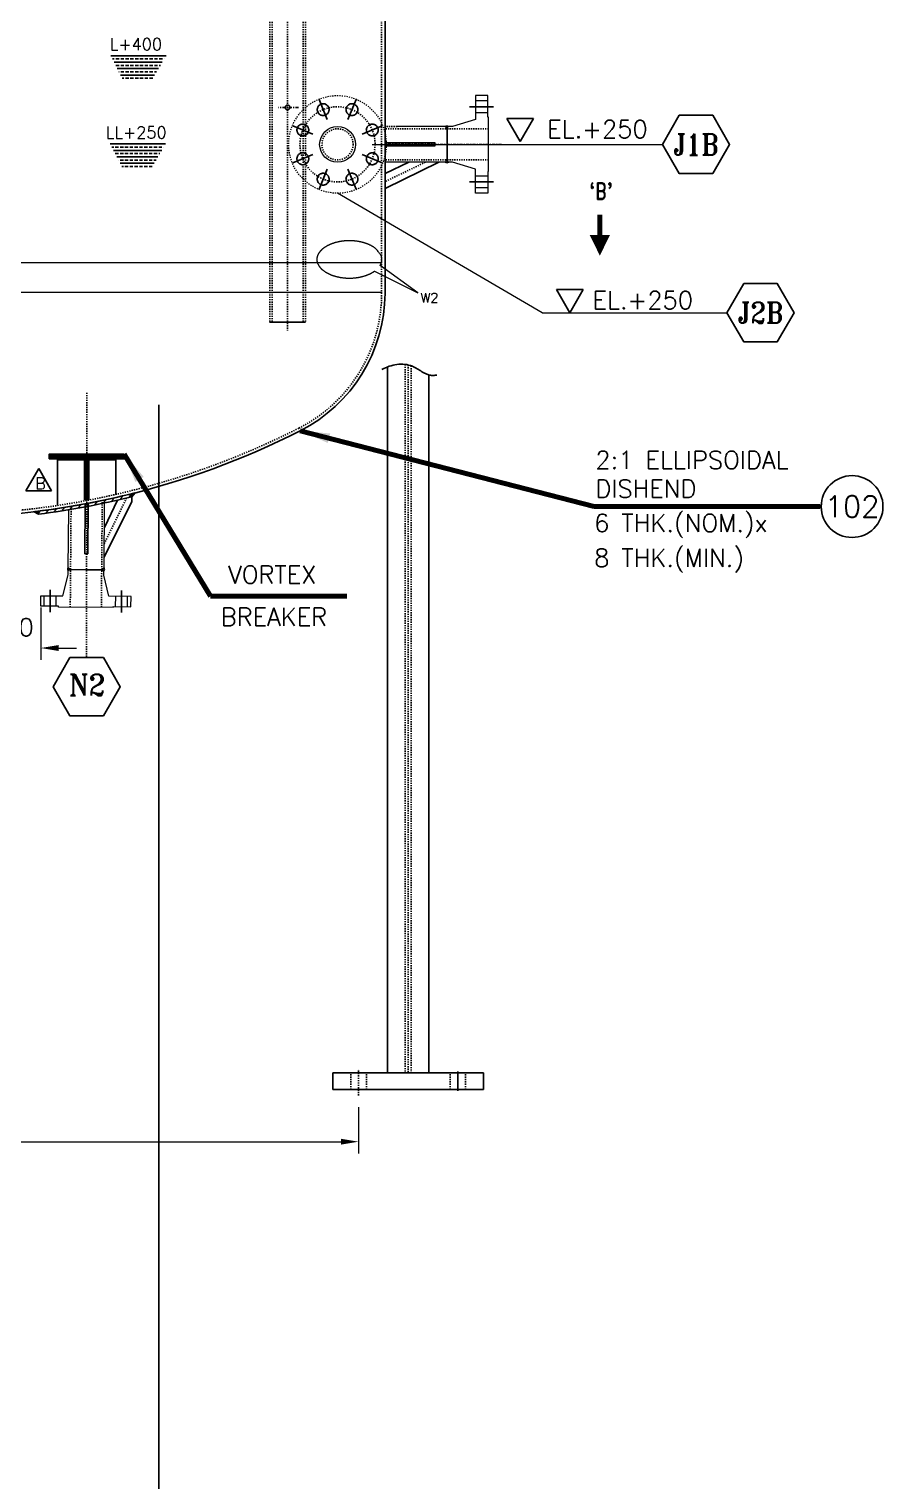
# Model space of a CAD drawing. Header units: inches. Extents: x 26960 to 35074, y -20333 to -19295.
# Drawn here: x 27106.8 to 27178.9, y -19610.2 to -19487.6 of the extents above; entities that cross this region are included whole.
import ezdxf
from ezdxf.enums import TextEntityAlignment as Align

# ---------------------------------------------------------------- set-up
doc = ezdxf.new("R2010")
doc.units = ezdxf.units.IN
doc.header["$LTSCALE"] = 200
doc.header["$MEASUREMENT"] = 0
for name, pattern in [('CENTER', [2, 1.25, -0.25, 0.25, -0.25]), ('CENTER2', [1.125, 0.75, -0.125, 0.125, -0.125]), ('DASHED', [0.75, 0.5, -0.25]), ('DASHED2', [0.375, 0.25, -0.125]), ('HIDDEN', [0.375, 0.25, -0.125]), ('PHANTOM2', [31.75, 15.875, -3.175, 3.175, -3.175, 3.175, -3.175])]:
    doc.linetypes.add(name, pattern=pattern)
for name, color, linetype, lineweight in [('1 (CEN)', 1, 'CENTER2', 9), ('AM_5', 3, 'Continuous', 15), ('B-OBJ', 7, 'Continuous', 13), ('EQUIPMENT', 4, 'Continuous', 13), ('HAT', 8, 'Continuous', 9), ('Hidden Line', 3, 'HIDDEN', 9), ('OBJECT', 7, 'Continuous', 18), ('SEAM JOINT1', 4, 'SEAM', 13)]:
    doc.layers.add(name, color=color, linetype=linetype, lineweight=lineweight)
for name, color, linetype in [('CEN', 3, 'CENTER'), ('CENTER', 1, 'CENTER'), ('DIMENSION', 8, 'Continuous'), ('text', 3, 'Continuous'), ('WELD', 5, 'Continuous')]:
    doc.layers.add(name, color=color, linetype=linetype)
doc.styles.add("ROMAN'S", font='romans.shx')
doc.styles.add('ROMAND', font='romand.shx', dxfattribs={"width": 0.8})
doc.styles.add('ROMANS', font='romans.shx')
doc.styles.add('ROMANT', font='romant.shx')
doc.styles.add('RS', font='ROMANS.shx', dxfattribs={"width": 0.8})
doc.styles.get("Standard").update_dxf_attribs({"font": 'romans.shx'})
doc.linetypes.add('SEAM', pattern='A,2,["X",Standard,S=1,R=0,X=0,Y=-0.5],2', length=4)
doc.linetypes.add('SEAM LINE', pattern='A,0.5,-0.2,["X",Standard,S=0.1,R=0,X=-0.1,Y=-0.05],-0.2', length=0.9)
doc.dimstyles.new('Scale-10', dxfattribs={"dimscale": 0, "dimtxt": 2.5, "dimasz": 2.5, "dimexe": 1, "dimexo": 1, "dimgap": 1, "dimtad": 1, "dimdec": 0, "dimlfac": 10, "dimzin": 13, "dimdsep": 46, "dimtxsty": 'ROMANS', "dimcen": 0, "dimclrd": 256, "dimclre": 256, "dimclrt": 40, "dimadec": 0, "dimazin": 0, "dimtfac": 1, "dimtdec": 0, "dimtofl": 0, "dimtmove": 0, "dimatfit": 3, "dimfxl": 1.25, "dimlwd": -1, "dimlwe": -1, "dimarcsym": 0})
doc.dimstyles.new('VEP-5', dxfattribs={"dimscale": 0, "dimtxt": 2.5, "dimasz": 2.5, "dimexe": 1, "dimexo": 1, "dimgap": 1, "dimtad": 1, "dimdec": 0, "dimlfac": 20, "dimzin": 9, "dimdsep": 46, "dimtxsty": 'ROMANS', "dimcen": 0, "dimclrd": 256, "dimclre": 256, "dimclrt": 40, "dimadec": 0, "dimazin": 0, "dimtfac": 1, "dimtdec": 0, "dimtofl": 0, "dimtmove": 0, "dimatfit": 3, "dimfxl": 1.25, "dimlwd": -1, "dimlwe": -1, "dimarcsym": 0})
pattern_1 = [(45, (127103.2568901, 18138.8257494), (-0.000883883476483, 0.000883883476483), [])]
pattern_2 = [(145.6173715, (28190.191424, -20870.07738), (-0.01764740034, -0.02579014853), []), (235.6173715, (28190.191424, -20870.07738), (0.02579014853, -0.01764740034), [])]

# ---------------------------------------------------------------- blocks, each defined once
blk = doc.blocks.new('A$C32f367a6')
at = {"layer": 'text'}
for p, q in [((-18.1, 31.4), (18.1, 31.4)), ((0, 0), (-18.1, 31.4)), ((18.1, 31.4), (0, 0))]:
    blk.add_line(p, q, dxfattribs=at)
blk = doc.blocks.new('*U56')
at = {"color": 2, "linetype": 'DASHED'}
for p, q in [((-81.75, 0), (-45.25, 0)), ((81.75, 0), (45.25, 0))]:
    blk.add_line(p, q, dxfattribs=at)
at = {"color": 7, "linetype": 'DASHED'}
for centre in [(-63.5, 0), (63.5, 0)]:
    blk.add_circle(centre, 10, dxfattribs=at)
blk = doc.blocks.new('*U55')
at = {"layer": 'CENTER', "color": 0, "linetype": 'ByBlock', "lineweight": -2, "transparency": 16777216}
for rotation in [90, 270, 90, 270, 90, 270, 45, 135, 225, 315, 45, 135, 225, 315, 45, 135, 225, 315, 180, 180, 180]:
    blk.add_blockref('*U56', (-33663.9, -17081.4), dxfattribs=dict(at, rotation=rotation))
blk.add_blockref('*U56', (-33663.9, -17081.4), dxfattribs=at)
blk = doc.blocks.new('*U58')
at = {"linetype": 'DASHED', "ltscale": 10}
h = blk.add_hatch(dxfattribs=at)
h.set_pattern_fill('ANSI31', color=256, scale=0.01, angle=89.9808)
h.set_pattern_definition([(134.9808394795, (-37629.4250236, 100004.273062), (-0.000884179010212, -0.000883587843907), [])])
h.paths.add_polyline_path([(0, -0.09, 1), (0.03, -0.09), (0.03, 0), (0, 0)])
h.paths.add_polyline_path([(0.03, 0.25, 1), (0, 0.25), (0, 0.16), (0.03, 0.16)])
at = {"color": 0, "linetype": 'DASHED', "ltscale": 10}
for p, q in [((0, 0.25), (0, 0.16)), ((0, 0), (0, -0.09)), ((0.03, 0.16), (0.03, 0.25)), ((0.03, -0.09), (0.03, 0))]:
    blk.add_line(p, q, dxfattribs=at)
for centre, start, end in [((0.02, 0.25), 359.9808, 179.9808), ((0.02, -0.09), 179.9808, 359.9808)]:
    blk.add_arc(centre, 0.0167, start, end, dxfattribs=at)
blk = doc.blocks.new('*U57')
at = {"color": 0, "linetype": 'ByBlock', "lineweight": -2, "transparency": 16777216, "rotation": 270.0191605204988}
for p in [(27111.57, -19524.04), (27111.57, -19524.09), (27111.57, -19524.09), (27111.57, -19524.09), (27111.57, -19524.14), (27111.57, -19524.14), (27111.57, -19524.14), (27111.57, -19524.19), (27111.57, -19524.19), (27111.57, -19524.19), (27111.57, -19524.24), (27111.57, -19524.24), (27111.57, -19524.24), (27111.57, -19524.29), (27111.57, -19524.29), (27111.57, -19524.29), (27111.57, -19524.34), (27111.57, -19524.34), (27111.57, -19524.34), (27111.57, -19524.39), (27111.57, -19524.39), (27111.57, -19524.39), (27111.57, -19524.44), (27111.57, -19524.44), (27111.57, -19524.44), (27111.57, -19524.49), (27111.57, -19524.49), (27111.57, -19524.49), (27111.57, -19524.54), (27111.57, -19524.54), (27111.57, -19524.54), (27111.57, -19524.59), (27111.57, -19524.59), (27111.57, -19524.59), (27111.57, -19524.64), (27111.57, -19524.64), (27111.57, -19524.64), (27111.57, -19524.69), (27111.57, -19524.69), (27111.57, -19524.69), (27111.57, -19524.74), (27111.57, -19524.74), (27111.57, -19524.74), (27111.57, -19524.79), (27111.57, -19524.79), (27111.57, -19524.79), (27111.57, -19524.84), (27111.57, -19524.84), (27111.57, -19524.84), (27111.57, -19524.89), (27111.57, -19524.89), (27111.57, -19524.89), (27111.57, -19524.94), (27111.57, -19524.94), (27111.57, -19524.94), (27111.57, -19524.99), (27111.57, -19524.99), (27111.57, -19524.99), (27111.57, -19525.04), (27111.57, -19525.04), (27111.57, -19525.04), (27111.57, -19525.09), (27111.57, -19525.09), (27111.57, -19525.09), (27111.57, -19525.14), (27111.57, -19525.14), (27111.57, -19525.14), (27111.57, -19525.19), (27111.57, -19525.19), (27111.57, -19525.19), (27111.57, -19525.24), (27111.57, -19525.24), (27111.57, -19525.24), (27111.57, -19525.29), (27111.57, -19525.29), (27111.57, -19525.29), (27111.57, -19525.34), (27111.57, -19525.34), (27111.57, -19525.34), (27111.57, -19525.39), (27111.57, -19525.39), (27111.57, -19525.39), (27111.57, -19525.44), (27111.57, -19525.44), (27111.57, -19525.44), (27111.57, -19525.49), (27111.57, -19525.49), (27111.57, -19525.49), (27111.57, -19525.54), (27111.57, -19525.54), (27111.57, -19525.54), (27111.57, -19525.59), (27111.57, -19525.59), (27111.57, -19525.59), (27111.57, -19525.64), (27111.57, -19525.64), (27111.57, -19525.64), (27111.57, -19525.69), (27111.57, -19525.69), (27111.57, -19525.69), (27111.57, -19525.74), (27111.57, -19525.74), (27111.57, -19525.74), (27111.57, -19525.79), (27111.57, -19525.79), (27111.57, -19525.79), (27111.57, -19525.84), (27111.57, -19525.84), (27111.57, -19525.84), (27111.57, -19525.89), (27111.57, -19525.89), (27111.57, -19525.89), (27111.57, -19525.94), (27111.57, -19525.94), (27111.57, -19525.94), (27111.57, -19525.99), (27111.57, -19525.99), (27111.57, -19525.99), (27111.57, -19526.04), (27111.57, -19526.04), (27111.57, -19526.04), (27111.57, -19526.09), (27111.57, -19526.09), (27111.57, -19526.09), (27111.57, -19526.14), (27111.57, -19526.14), (27111.57, -19526.14), (27111.57, -19526.19), (27111.57, -19526.19), (27111.57, -19526.19), (27111.57, -19526.24), (27111.57, -19526.24), (27111.57, -19526.24), (27111.57, -19526.29), (27111.57, -19526.29), (27111.57, -19526.29), (27111.57, -19526.34), (27111.57, -19526.34), (27111.57, -19526.34), (27111.57, -19526.39), (27111.57, -19526.39), (27111.57, -19526.39), (27111.57, -19526.44), (27111.57, -19526.44), (27111.57, -19526.44), (27111.57, -19526.49), (27111.57, -19526.49), (27111.57, -19526.49), (27111.57, -19526.54), (27111.57, -19526.54), (27111.57, -19526.54), (27111.57, -19526.59), (27111.57, -19526.59), (27111.57, -19526.59), (27111.57, -19526.64), (27111.57, -19526.64), (27111.57, -19526.64), (27111.57, -19526.69), (27111.57, -19526.69), (27111.57, -19526.69), (27111.57, -19526.74), (27111.57, -19526.74), (27111.57, -19526.74), (27111.57, -19526.79), (27111.57, -19526.79), (27111.57, -19526.79), (27111.57, -19526.84), (27111.57, -19526.84), (27111.57, -19526.84), (27111.57, -19526.89), (27111.57, -19526.89), (27111.57, -19526.89), (27111.57, -19526.94), (27111.57, -19526.94), (27111.57, -19526.94), (27111.57, -19526.99), (27111.57, -19526.99), (27111.57, -19526.99), (27111.57, -19527.04), (27111.57, -19527.04), (27111.57, -19527.04), (27111.57, -19527.09), (27111.57, -19527.09), (27111.57, -19527.09), (27111.57, -19527.14), (27111.57, -19527.14), (27111.57, -19527.14), (27111.57, -19527.19), (27111.57, -19527.19), (27111.57, -19527.19), (27111.57, -19527.24), (27111.57, -19527.24), (27111.57, -19527.24), (27111.57, -19527.29), (27111.57, -19527.29), (27111.57, -19527.29), (27111.57, -19527.34), (27111.57, -19527.34), (27111.57, -19527.34)]:
    blk.add_blockref('*U58', p, dxfattribs=at)
blk = doc.blocks.new('*U60')
at = {"linetype": 'DASHED', "ltscale": 10}
h = blk.add_hatch(dxfattribs=at)
h.set_pattern_fill('ANSI31', color=256, scale=0.01)
h.set_pattern_definition([(45, (99994.072957, 37662.7394735), (-0.000883883476483, 0.000883883476483), [])])
h.paths.add_polyline_path([(0.03, -0.09), (0.03, 0), (0, 0), (0, -0.09, 1)])
h.paths.add_polyline_path([(5.38, 8.68), (11.08, 8.68), (11.08, 4.93), (5.38, 4.93)], flags=9)
at = {"color": 0, "linetype": 'DASHED', "ltscale": 10}
for p, q in [((0, 0), (0, -0.09)), ((0.03, -0.09), (0.03, 0))]:
    blk.add_line(p, q, dxfattribs=at)
blk.add_arc((0.02, -0.09), 0.0167, 180, 0, dxfattribs=at)
blk = doc.blocks.new('*U59')
at = {"color": 0, "linetype": 'ByBlock', "lineweight": -2, "transparency": 16777216}
for p in [(27109.18, -19523.91), (27109.23, -19523.91), (27109.23, -19523.91), (27109.23, -19523.91), (27109.28, -19523.91), (27109.28, -19523.91), (27109.28, -19523.91), (27109.33, -19523.91), (27109.33, -19523.91), (27109.33, -19523.91), (27109.38, -19523.91), (27109.38, -19523.91), (27109.38, -19523.91), (27109.43, -19523.91), (27109.43, -19523.91), (27109.43, -19523.91), (27109.48, -19523.91), (27109.48, -19523.91), (27109.48, -19523.91), (27109.53, -19523.91), (27109.53, -19523.91), (27109.53, -19523.91), (27109.58, -19523.91), (27109.58, -19523.91), (27109.58, -19523.91), (27109.62, -19523.91), (27109.62, -19523.91), (27109.62, -19523.91), (27109.67, -19523.91), (27109.67, -19523.91), (27109.67, -19523.91), (27109.72, -19523.91), (27109.72, -19523.91), (27109.72, -19523.91), (27109.77, -19523.91), (27109.77, -19523.91), (27109.77, -19523.91), (27109.82, -19523.91), (27109.82, -19523.91), (27109.82, -19523.91), (27109.87, -19523.91), (27109.87, -19523.91), (27109.87, -19523.91), (27109.92, -19523.91), (27109.92, -19523.91), (27109.92, -19523.91), (27109.97, -19523.91), (27109.97, -19523.91), (27109.97, -19523.91), (27110.02, -19523.91), (27110.02, -19523.91), (27110.02, -19523.91), (27110.07, -19523.91), (27110.07, -19523.91), (27110.07, -19523.91), (27110.11, -19523.91), (27110.11, -19523.91), (27110.11, -19523.91), (27110.16, -19523.91), (27110.16, -19523.91), (27110.16, -19523.91), (27110.21, -19523.91), (27110.21, -19523.91), (27110.21, -19523.91), (27110.26, -19523.91), (27110.26, -19523.91), (27110.26, -19523.91), (27110.31, -19523.91), (27110.31, -19523.91), (27110.31, -19523.91), (27110.36, -19523.91), (27110.36, -19523.91), (27110.36, -19523.91), (27110.41, -19523.91), (27110.41, -19523.91), (27110.41, -19523.91), (27110.46, -19523.91), (27110.46, -19523.91), (27110.46, -19523.91), (27110.51, -19523.91), (27110.51, -19523.91), (27110.51, -19523.91), (27110.56, -19523.91), (27110.56, -19523.91), (27110.56, -19523.91), (27110.6, -19523.91), (27110.6, -19523.91), (27110.6, -19523.91), (27110.65, -19523.91), (27110.65, -19523.91), (27110.65, -19523.91), (27110.7, -19523.91), (27110.7, -19523.91), (27110.7, -19523.91), (27110.75, -19523.91), (27110.75, -19523.91), (27110.75, -19523.91), (27110.8, -19523.91), (27110.8, -19523.91), (27110.8, -19523.91), (27110.85, -19523.91), (27110.85, -19523.91), (27110.85, -19523.91), (27110.9, -19523.91), (27110.9, -19523.91), (27110.9, -19523.91), (27110.95, -19523.91), (27110.95, -19523.91), (27110.95, -19523.91), (27111, -19523.91), (27111, -19523.91), (27111, -19523.91), (27111.05, -19523.91), (27111.05, -19523.91), (27111.05, -19523.91), (27111.09, -19523.91), (27111.09, -19523.91), (27111.09, -19523.91), (27111.14, -19523.91), (27111.14, -19523.91), (27111.14, -19523.91), (27111.19, -19523.91), (27111.19, -19523.91), (27111.19, -19523.91), (27111.24, -19523.91), (27111.24, -19523.91), (27111.24, -19523.91), (27111.29, -19523.91), (27111.29, -19523.91), (27111.29, -19523.91), (27111.34, -19523.91), (27111.34, -19523.91), (27111.34, -19523.91), (27111.39, -19523.91), (27111.39, -19523.91), (27111.39, -19523.91), (27111.44, -19523.91), (27111.44, -19523.91), (27111.44, -19523.91), (27111.49, -19523.91), (27111.49, -19523.91), (27111.49, -19523.91), (27111.54, -19523.91), (27111.54, -19523.91), (27111.54, -19523.91), (27111.58, -19523.91), (27111.58, -19523.91), (27111.58, -19523.91), (27111.63, -19523.91), (27111.63, -19523.91), (27111.63, -19523.91), (27111.68, -19523.91), (27111.68, -19523.91), (27111.68, -19523.91), (27111.73, -19523.91), (27111.73, -19523.91), (27111.73, -19523.91), (27111.78, -19523.91), (27111.78, -19523.91), (27111.78, -19523.91), (27111.83, -19523.91), (27111.83, -19523.91), (27111.83, -19523.91), (27111.88, -19523.91), (27111.88, -19523.91), (27111.88, -19523.91), (27111.93, -19523.91), (27111.93, -19523.91), (27111.93, -19523.91), (27111.98, -19523.91), (27111.98, -19523.91), (27111.98, -19523.91), (27112.03, -19523.91), (27112.03, -19523.91), (27112.03, -19523.91), (27112.07, -19523.91), (27112.07, -19523.91), (27112.07, -19523.91), (27112.12, -19523.91), (27112.12, -19523.91), (27112.12, -19523.91), (27112.17, -19523.91), (27112.17, -19523.91), (27112.17, -19523.91), (27112.22, -19523.91), (27112.22, -19523.91), (27112.22, -19523.91), (27112.27, -19523.91), (27112.27, -19523.91), (27112.27, -19523.91), (27112.32, -19523.91), (27112.32, -19523.91), (27112.32, -19523.91), (27112.37, -19523.91), (27112.37, -19523.91), (27112.37, -19523.91), (27112.42, -19523.91), (27112.42, -19523.91), (27112.42, -19523.91), (27112.47, -19523.91), (27112.47, -19523.91), (27112.47, -19523.91), (27112.52, -19523.91), (27112.52, -19523.91), (27112.52, -19523.91), (27112.56, -19523.91), (27112.56, -19523.91), (27112.56, -19523.91), (27112.61, -19523.91), (27112.61, -19523.91), (27112.61, -19523.91), (27112.66, -19523.91), (27112.66, -19523.91), (27112.66, -19523.91), (27112.71, -19523.91), (27112.71, -19523.91), (27112.71, -19523.91), (27112.76, -19523.91), (27112.76, -19523.91), (27112.76, -19523.91), (27112.81, -19523.91), (27112.81, -19523.91), (27112.81, -19523.91), (27112.86, -19523.91), (27112.86, -19523.91), (27112.86, -19523.91), (27112.91, -19523.91), (27112.91, -19523.91), (27112.91, -19523.91), (27112.96, -19523.91), (27112.96, -19523.91), (27112.96, -19523.91), (27113.01, -19523.91), (27113.01, -19523.91), (27113.01, -19523.91), (27113.05, -19523.91), (27113.05, -19523.91), (27113.05, -19523.91), (27113.1, -19523.91), (27113.1, -19523.91), (27113.1, -19523.91), (27113.15, -19523.91), (27113.15, -19523.91), (27113.15, -19523.91), (27113.2, -19523.91), (27113.2, -19523.91), (27113.2, -19523.91), (27113.25, -19523.91), (27113.25, -19523.91), (27113.25, -19523.91), (27113.3, -19523.91), (27113.3, -19523.91), (27113.3, -19523.91), (27113.35, -19523.91), (27113.35, -19523.91), (27113.35, -19523.91), (27113.4, -19523.91), (27113.4, -19523.91), (27113.4, -19523.91), (27113.45, -19523.91), (27113.45, -19523.91), (27113.45, -19523.91), (27113.5, -19523.91), (27113.5, -19523.91), (27113.5, -19523.91), (27113.54, -19523.91), (27113.54, -19523.91), (27113.54, -19523.91), (27113.59, -19523.91), (27113.59, -19523.91), (27113.59, -19523.91), (27113.64, -19523.91), (27113.64, -19523.91), (27113.64, -19523.91), (27113.69, -19523.91), (27113.69, -19523.91), (27113.69, -19523.91), (27113.74, -19523.91), (27113.74, -19523.91), (27113.74, -19523.91), (27113.79, -19523.91), (27113.79, -19523.91), (27113.79, -19523.91), (27113.84, -19523.91), (27113.84, -19523.91), (27113.84, -19523.91), (27113.89, -19523.91), (27113.89, -19523.91), (27113.89, -19523.91), (27113.94, -19523.91), (27113.94, -19523.91), (27113.94, -19523.91), (27113.99, -19523.91), (27113.99, -19523.91), (27113.99, -19523.91), (27114.03, -19523.91), (27114.03, -19523.91), (27114.03, -19523.91), (27114.08, -19523.91), (27114.08, -19523.91), (27114.08, -19523.91)]:
    blk.add_blockref('*U60', p, dxfattribs=at)
blk = doc.blocks.new('*U64')
at = {"layer": 'CENTER', "color": 0, "linetype": 'CENTER2', "transparency": 16777216}
blk.add_line((0, -0.82), (0, 0.82), dxfattribs=at)
blk = doc.blocks.new('*D65')
at = {"layer": 'AM_5', "transparency": 16777216}
for p, q in [((27063.53, -19578.66), (27063.53, -19582.57)), ((27134.63, -19578.66), (27134.63, -19582.57)), ((27065.03, -19581.57), (27133.13, -19581.57))]:
    blk.add_line(p, q, dxfattribs=at)
for points in [[(27065.03, -19581.32), (27065.03, -19581.82), (27063.53, -19581.57)], [(27133.13, -19581.82), (27133.13, -19581.32), (27134.63, -19581.57)]]:
    blk.add_solid(points, dxfattribs=at)
at = {"layer": 'Defpoints', "color": 0, "transparency": 16777216}
for p in [(27063.53, -19577.66), (27134.63, -19577.66), (27134.63, -19581.57)]:
    blk.add_point(p, dxfattribs=at)
at = {"layer": 'AM_5', "color": 40, "transparency": 16777216, "insert": (27099.08, -19579.82), "char_height": 1.5, "attachment_point": 5, "style": 'ROMANS'}
blk.add_mtext('1422 B.C.D.', dxfattribs=at)
blk = doc.blocks.new('*U93')
at = {"layer": 'CENTER', "color": 0, "linetype": 'CENTER2', "transparency": 16777216}
blk.add_line((0, 0.23), (0, 116.49), dxfattribs=at)
blk = doc.blocks.new('*D140')
at = {"layer": 'AM_5', "transparency": 16777216}
for p, q in [((27107.78, -19536.48), (27107.78, -19540.89)), ((27102.83, -19537.71), (27102.83, -19540.89)), ((27101.33, -19539.89), (27099.83, -19539.89)), ((27109.28, -19539.89), (27110.78, -19539.89))]:
    blk.add_line(p, q, dxfattribs=at)
for points in [[(27101.33, -19540.14), (27101.33, -19539.64), (27102.83, -19539.89)], [(27109.28, -19539.64), (27109.28, -19540.14), (27107.78, -19539.89)]]:
    blk.add_solid(points, dxfattribs=at)
at = {"layer": 'Defpoints', "color": 0, "transparency": 16777216}
for p in [(27107.78, -19535.48), (27102.83, -19536.71), (27107.78, -19539.89)]:
    blk.add_point(p, dxfattribs=at)
at = {"layer": 'AM_5', "color": 40, "transparency": 16777216, "insert": (27105.25, -19538.14), "char_height": 1.5, "attachment_point": 5, "style": 'ROMANS'}
blk.add_mtext('100', dxfattribs=at)
blk = doc.blocks.new('REVISION')
at = {"layer": 'DIMENSION', "color": 1, "linetype": 'DASHED2'}
blk.add_lwpolyline([(-2.54, 13.64), (-11.2, 28.64), (-19.86, 13.64)], close=True, dxfattribs=at)
at = {"layer": 'DIMENSION', "color": 1, "linetype": 'DASHED2', "attachment_point": 1, "style": "ROMAN'S"}
for s, insert, char_height, width in [('REV.', (-58.22, 25.99), 12, 56.2034), ('B', (-13.63, 22.64), 8, 5.5972)]:
    blk.add_mtext(s, dxfattribs=dict(at, insert=insert, char_height=char_height, width=width))

msp = doc.modelspace()

# ---------------------------------------------------------------- hatches: boundary and pattern name
at = {"linetype": 'DASHED'}
h = msp.add_hatch(dxfattribs=at)
h.set_pattern_fill('ANSI37', color=5, scale=0.025)
h.set_pattern_definition([(45, (0, -10.1004485), (-0.0022097086912, 0.0022097086912), []), (135, (0, -10.1004485), (-0.0022097086912, -0.0022097086912), [])])
h.paths.add_polyline_path([(27110.09901, -19533.10867, 0.279062002), (27110.09695, -19533.36015), (27110.21267, -19533.27285), (27110.29267, -19533.2735), (27110.29328, -19533.1985), (27110.21328, -19533.19785)])
h.paths.add_polyline_path([(27113.11685, -19533.38485, 0.279062002), (27113.11891, -19533.13337), (27113.00319, -19533.22067), (27112.92319, -19533.22001), (27112.92258, -19533.29501), (27113.00258, -19533.29566)])
h.paths.add_polyline_path([(27100.54333, -19534.56182, 0.279062002), (27100.54538, -19534.31035), (27100.42966, -19534.39764), (27100.34967, -19534.39699), (27100.34905, -19534.47199), (27100.42905, -19534.47264)])
h.paths.add_polyline_path([(27097.52548, -19534.28565, 0.279062002), (27097.52343, -19534.53712), (27097.63914, -19534.44982), (27097.71914, -19534.45048), (27097.71975, -19534.37548), (27097.63976, -19534.37483)])
h.paths.add_polyline_path([(27141.96457, -19498.88144, 0.279062002), (27142.21606, -19498.88144), (27142.12782, -19498.76644), (27142.12782, -19498.68644), (27142.05282, -19498.68644), (27142.05282, -19498.76644)])
h.paths.add_polyline_path([(27142.12782, -19495.97644), (27142.21606, -19495.86144, 0.279062002), (27141.96457, -19495.86144), (27142.05282, -19495.97644), (27142.05282, -19496.05644), (27142.12782, -19496.05644)])
h.paths.add_polyline_path([(27141.96589, -19368.89186, 0.279062002), (27142.21738, -19368.89186), (27142.12913, -19368.77686), (27142.12913, -19368.69686), (27142.05413, -19368.69686), (27142.05413, -19368.77686)])
h.paths.add_polyline_path([(27142.21738, -19365.87186, 0.279062002), (27141.96589, -19365.87186), (27142.05413, -19365.98686), (27142.05413, -19366.06686), (27142.12913, -19366.06686), (27142.12913, -19365.98686)])
h.paths.add_polyline_path([(27055.87955, -19365.82636, 0.279062002), (27055.62807, -19365.8243), (27055.71537, -19365.94002), (27055.71471, -19366.02002), (27055.78971, -19366.02063), (27055.79036, -19365.94063)])
h.paths.add_polyline_path([(27055.85485, -19368.84626), (27055.76755, -19368.73054), (27055.7682, -19368.65054), (27055.6932, -19368.64993), (27055.69255, -19368.72993), (27055.60337, -19368.8442, 0.279062002)])
h.paths.add_polyline_path([(27097.57077, -19353.1767), (27097.68577, -19353.08846), (27097.76577, -19353.08846), (27097.76577, -19353.01346), (27097.68577, -19353.01346), (27097.57077, -19352.92521, 0.279062002)])
h.paths.add_polyline_path([(27100.59077, -19353.1767, 0.279062002), (27100.59077, -19352.92521), (27100.47577, -19353.01346), (27100.39577, -19353.01346), (27100.39577, -19353.08846), (27100.47577, -19353.08846)])
at = {"linetype": 'DASHED', "ltscale": 10}
h = msp.add_hatch(dxfattribs=at)
h.set_pattern_fill('ANSI31', color=256, scale=0.01)
h.set_pattern_definition(pattern_1)
h.paths.add_polyline_path([(27108.49035, -19523.91372), (27114.82603, -19523.91372), (27114.82603, -19523.51601), (27108.49035, -19523.51601)])
h = msp.add_hatch(dxfattribs=at)
h.set_pattern_fill('ANSI31', color=256, scale=0.01)
h.set_pattern_definition(pattern_1)
h.paths.add_polyline_path([(27111.57434, -19527.37335), (27111.73699, -19527.37335), (27111.73699, -19524.04002), (27111.57323, -19524.04002), (27111.57434, -19527.34328)])
at = {"layer": 'DIMENSION', "linetype": 'DASHED'}
h = msp.add_hatch(dxfattribs=at)
h.set_pattern_fill('BRASS', scale=2.170716)
h.set_pattern_definition([(0, (29156.49135, -18333.44295), (0, 0.54267896), []), (0, (29156.49135, -18333.1716), (0, 0.54267896), [0.27133948, -0.13566974])])
h.paths.add_polyline_path([(27114.70617, -19491.8798), (27113.5544, -19489.64078), (27118.50691, -19489.64211), (27117.18524, -19491.8798)])
h = msp.add_hatch(dxfattribs=at)
h.set_pattern_fill('BRASS', scale=2.170716)
h.set_pattern_definition([(0, (29156.44674, -18340.89015), (0, 0.54267896), []), (0, (29156.44674, -18340.6188), (0, 0.54267896), [0.27133948, -0.13566974])])
h.paths.add_polyline_path([(27114.66156, -19499.327), (27113.50979, -19497.08798), (27118.46231, -19497.08931), (27117.14063, -19499.327)])
at = {"layer": 'HAT', "lineweight": 15}
h = msp.add_hatch(dxfattribs=at)
h.set_pattern_fill('ANSI31', color=2, scale=4.024083, angle=190.6173715, style=0)
h.set_pattern_definition([(235.6173715, (-3476.53107, -5696.4876), (0.415126755, -0.284058389), [])])
h.paths.add_polyline_path([(27107.59404, -19528.59015, 0.029437252), (27115.45707, -19527.11615), (27115.41156, -19526.87337, -0.02913416), (27107.54788, -19528.34386), (27107.5479, -19528.344)])
at = {"layer": 'WELD'}
h = msp.add_hatch(dxfattribs=at)
h.set_pattern_fill('ANSI37', color=256, scale=0.25, angle=100.6173715)
h.set_pattern_definition(pattern_2)
h.paths.add_polyline_path([(27115.74031, -19526.79229), (27115.45708, -19527.11614), (27115.41159, -19526.8735), (27115.71435, -19526.7995)])
h = msp.add_hatch(dxfattribs=at)
h.set_pattern_fill('ANSI37', color=256, scale=0.25, angle=100.6173715)
h.set_pattern_definition(pattern_2)
h.paths.add_polyline_path([(27107.20528, -19528.38241), (27107.59404, -19528.59015), (27107.54744, -19528.34019), (27107.23813, -19528.37668)])

# ---------------------------------------------------------------- linework, layer by layer
for p, q in [((27136.86575, -19360.27144, -17.08977), (27136.86575, -19509.9579, -17.08977)), ((27130.13931, -19512.38021, -17.08977), (27127.11491, -19512.38012, -17.08977)), ((27137.08011, -19516.15911, -17.08977), (27137.08051, -19575.76856, -17.08977)), ((27140.56347, -19575.76854, -17.08977), (27140.56309, -19516.83472, -17.08977)), ((27109.18393, -19523.91372), (27114.09455, -19523.91372)), ((27109.18393, -19523.91372), (27109.18393, -19527.8609)), ((27114.11727, -19523.91372), (27114.11727, -19526.92511)), ((27145.18665, -19575.76851, -17.08977), (27132.45725, -19575.76859, -17.08977)), ((27132.45725, -19577.16875, -17.08977), (27132.45725, -19575.76859, -17.08977)), ((27145.18666, -19577.16867, -17.08977), (27145.18665, -19575.76851, -17.08977)), ((27145.18666, -19577.16867, -17.08977), (27132.45725, -19577.16875, -17.08977))]:
    msp.add_line(p, q)
at = {"color": 4, "linetype": 'DASHED', "ltscale": 0.001}
msp.add_line((27137.88936, -19495.86144, -17.08977), (27136.86575, -19495.86144, -17.08977), dxfattribs=at)
at = {"color": 7, "linetype": 'DASHED', "ltscale": 0.0001}
for p, q in [((27145.61782, -19496.05644, -17.08977), (27136.86575, -19496.05644, -17.08977)), ((27145.61782, -19498.68644, -17.08977), (27136.86575, -19498.68644, -17.08977)), ((27112.89661, -19536.4699, -17.08977), (27112.97053, -19527.43214, -17.08977)), ((27110.2667, -19536.44839, -17.08977), (27110.33637, -19527.92975, -17.08977))]:
    msp.add_line(p, q, dxfattribs=at)
at = {"color": 0}
for p, q in [((27141.96457, -19495.86144, -17.08977), (27142.05282, -19495.97644, -17.08977)), ((27142.05282, -19495.97644, -17.08977), (27142.05282, -19496.05644, -17.08977)), ((27142.21702, -19495.86019, -17.08977), (27142.12782, -19495.97644, -17.08977)), ((27142.21606, -19495.86144, -17.08977), (27142.12782, -19495.97644, -17.08977)), ((27142.12782, -19495.97644, -17.08977), (27142.12782, -19496.05644, -17.08977)), ((27142.12782, -19495.97644, -17.08977), (27142.12782, -19496.05644, -17.08977)), ((27142.12782, -19496.05644, -17.08977), (27142.12782, -19497.37144, -17.08977)), ((27142.12782, -19498.68644, -17.08977), (27142.12782, -19497.37144, -17.08977)), ((27141.96457, -19498.88144, -17.08977), (27142.05282, -19498.76644, -17.08977)), ((27142.05282, -19498.76644, -17.08977), (27142.05282, -19498.68644, -17.08977)), ((27142.12782, -19498.76644, -17.08977), (27142.12782, -19498.68644, -17.08977)), ((27142.12782, -19498.76644, -17.08977), (27142.12782, -19498.68644, -17.08977)), ((27142.21606, -19498.88144, -17.08977), (27142.12782, -19498.76644, -17.08977)), ((27142.21702, -19498.88269, -17.08977), (27142.12782, -19498.76644, -17.08977)), ((27110.09695, -19533.36015, -17.08977), (27110.21267, -19533.27285, -17.08977)), ((27110.09901, -19533.10867, -17.08977), (27110.21328, -19533.19785, -17.08977)), ((27110.21267, -19533.27285, -17.08977), (27110.29267, -19533.2735, -17.08977)), ((27110.21328, -19533.19785, -17.08977), (27110.29328, -19533.1985, -17.08977)), ((27110.29267, -19533.2735, -17.08977), (27111.60762, -19533.28426, -17.08977)), ((27112.92258, -19533.29501, -17.08977), (27111.60762, -19533.28426, -17.08977)), ((27113.00258, -19533.29566, -17.08977), (27112.92258, -19533.29501, -17.08977)), ((27113.00319, -19533.22067, -17.08977), (27112.92319, -19533.22001, -17.08977)), ((27113.11685, -19533.38485, -17.08977), (27113.00258, -19533.29566, -17.08977)), ((27113.11891, -19533.13337, -17.08977), (27113.00319, -19533.22067, -17.08977))]:
    msp.add_line(p, q, dxfattribs=at)
at = {"color": 7, "linetype": 'DASHED'}
for p, q in [((27141.10012, -19497.24316, -17.08977), (27136.86575, -19497.24316, -17.08977)), ((27141.10012, -19497.49744, -17.08977), (27136.86575, -19497.49972, -17.08977)), ((27136.86575, -19499.83862, -17.08977), (27138.88008, -19498.88144, -17.08977)), ((27136.86575, -19501.09011, -17.08977), (27141.40404, -19498.88144, -17.08977)), ((27111.57323, -19524.04002), (27111.57434, -19527.34328)), ((27111.73589, -19527.34328), (27111.73589, -19524.04002)), ((27111.74699, -19531.92973, -17.08977), (27111.78183, -19527.67007, -17.08977)), ((27115.45707, -19527.53575, -17.08977), (27113.12632, -19532.22697, -17.08977)), ((27114.26353, -19527.40209, -17.08977), (27113.14696, -19529.7031, -17.08977)), ((27115.45707, -19527.11615, -17.08977), (27115.41176, -19526.87333, -17.08977)), ((27115.45707, -19527.11615, -17.08977), (27115.74044, -19526.79094, -17.08977)), ((27115.45707, -19527.11615, -17.08977), (27115.45707, -19527.53575, -17.08977)), ((27107.59404, -19528.59015, -17.08977), (27107.20528, -19528.38241, -17.08977)), ((27107.59404, -19528.59015, -17.08977), (27107.54742, -19528.34019, -17.08977)), ((27111.49272, -19531.92765, -17.08977), (27111.52487, -19527.7186, -17.08977)), ((27111.49272, -19531.92765, -17.08977), (27111.74699, -19531.92973, -17.08977))]:
    msp.add_line(p, q, dxfattribs=at)
at = {"color": 0, "linetype": 'DASHED', "ltscale": 10}
for p, q in [((27108.49035, -19523.91372), (27108.49035, -19523.51601)), ((27108.49035, -19523.51601), (27114.82603, -19523.51601)), ((27109.18393, -19523.91372), (27108.49035, -19523.91372)), ((27109.21727, -19523.91372), (27109.18393, -19523.91372)), ((27114.08151, -19523.91372), (27114.82603, -19523.91372)), ((27114.82603, -19523.91372), (27114.82603, -19523.51601)), ((27111.57323, -19524.07335), (27111.57323, -19524.04002)), ((27111.57323, -19524.04002), (27111.73589, -19524.04002)), ((27111.73589, -19524.04002), (27111.73589, -19524.07335)), ((27111.57434, -19527.34328), (27111.57434, -19527.37335)), ((27111.73699, -19527.37335), (27111.57434, -19527.37335)), ((27111.73589, -19527.34328), (27111.73699, -19527.37335))]:
    msp.add_line(p, q, dxfattribs=at)
at = {"linetype": 'DASHED', "ltscale": 0.001}
for p, q in [((27133.98403, -19577.16874, -17.08977), (27133.98402, -19575.76858, -17.08977)), ((27135.28418, -19577.16873, -17.08977), (27135.28417, -19575.76857, -17.08977)), ((27142.35973, -19577.16869, -17.08977), (27142.35972, -19575.76853, -17.08977)), ((27143.65988, -19577.16868, -17.08977), (27143.65987, -19575.76852, -17.08977))]:
    msp.add_line(p, q, dxfattribs=at)
at = {"elevation": -17.08977}
for points in [[(27161.72005, -19494.911), (27160.29951, -19497.37144), (27161.72005, -19499.83187), (27164.56112, -19499.83187), (27165.98165, -19497.37144), (27164.56112, -19494.911)], [(27167.16964, -19509.11971), (27165.74911, -19511.58015), (27167.16964, -19514.04059), (27170.01071, -19514.04059), (27171.43124, -19511.58015), (27170.01071, -19509.11971)], [(27110.23039, -19540.70566), (27108.80985, -19543.1661), (27110.23039, -19545.62654), (27113.07145, -19545.62654), (27114.49199, -19543.1661), (27113.07145, -19540.70566)]]:
    msp.add_lwpolyline(points, close=True, dxfattribs=at)
at = {"color": 0, "linetype": 'DASHED', "ltscale": 10}
for points in [[(27108.49035, -19523.91372), (27114.82603, -19523.91372), (27114.82603, -19523.51601), (27108.49035, -19523.51601)], [(27111.57323, -19524.04002), (27111.73699, -19524.04002), (27111.73699, -19527.37335), (27111.57323, -19527.37335)]]:
    msp.add_lwpolyline(points, close=True, dxfattribs=at)
at = {"color": 0, "linetype": 'DASHED'}
msp.add_circle((27128.62767, -19494.25196, -17.08977), 0.20019, dxfattribs=at)
at = {"color": 7, "linetype": 'DASHED', "ltscale": 5e-05}
msp.add_circle((27132.85006, -19497.37142, -17.08977), 1.315, dxfattribs=at)
at = {"color": 0}
for centre, start, end in [((27142.09032, -19496.06919, -17.08977), 58.8152036, 121.1847964), ((27142.09032, -19498.67369, -17.08977), 238.8152036, 301.1847964), ((27110.30572, -19533.23611, -17.08977), 148.3465992, 210.7161919), ((27112.91014, -19533.25741, -17.08977), 328.3465992, 30.7161919)]:
    msp.add_arc(centre, 0.24284, start, end, dxfattribs=at)
for centre, radius, start, end in [((27123.74338, -19509.86416, -17.08977), 13.1227, 297.0269472, 359.5907161), ((27099.07975, -19461.12144, -17.08977), 67.75, 243.1244059, 296.8755941), ((27099.07975, -19461.12144, -17.08977), 67.75, 276.8882944, 284.2358631), ((27099.01824, -19461.13308, -17.08977), 68, 277.2451305, 283.9897039)]:
    msp.add_arc(centre, radius, start, end)
at = {"color": 7, "linetype": 'DASHED'}
msp.add_open_spline([(27136.60462, -19516.38594), (27137.36871, -19515.948), (27139.06546, -19515.64302), (27140.34947, -19516.96124), (27141.0961, -19516.86887), (27141.24803, -19516.85092)], degree=3, knots=[6.8336145, 6.8336145, 6.8336145, 6.8336145, 45.033733788, 72.09400947, 78.883256223, 78.883256223, 78.883256223, 78.883256223], dxfattribs=at)
at = {"layer": '1 (CEN)'}
for p, q in [((27135.7905, -19497.37144, -17.08977), (27160.29951, -19497.37144, -17.08977)), ((27150.13159, -19511.58015, -17.08977), (27132.85006, -19501.49892, -17.08977)), ((27136.62301, -19509.88115, -17.08977), (27061.32975, -19509.87144, -17.08977)), ((27150.13159, -19511.58015, -17.08977), (27165.74911, -19511.58015, -17.08977))]:
    msp.add_line(p, q, dxfattribs=at)
at = {"layer": 'B-OBJ', "color": 4}
for p, q in [((27136.86575, -19497.24316, -17.08977), (27136.86575, -19497.49972, -17.08977)), ((27136.86575, -19497.49972, -17.08977), (27136.86575, -19497.24316, -17.08977)), ((27141.10012, -19497.49744, -17.08977), (27141.10012, -19497.24544, -17.08977)), ((27115.45707, -19527.11615, -17.08977), (27115.41159, -19526.8735, -17.08977)), ((27107.59404, -19528.59015, -17.08977), (27107.54742, -19528.34019, -17.08977))]:
    msp.add_line(p, q, dxfattribs=at)
at = {"layer": 'CEN', "color": 2, "linetype": 'CENTER'}
for p, q in [((27146.03782, -19494.19644, -17.08977), (27144.00782, -19494.19644, -17.08977)), ((27146.03782, -19500.54644, -17.08977), (27144.00782, -19500.54644, -17.08977)), ((27108.56332, -19536.85448, -17.08977), (27108.57864, -19534.98204, -17.08977)), ((27114.59312, -19536.90379, -17.08977), (27114.60844, -19535.03136, -17.08977))]:
    msp.add_line(p, q, dxfattribs=at)
at = {"layer": 'CENTER', "linetype": 'CENTER', "ltscale": 0.0001}
for p, q in [((27128.63151, -19370.43826, -17.08977), (27128.62709, -19513.08707, -17.08977)), ((27138.8216, -19515.99318, -17.08977), (27138.82199, -19575.76855, -17.08977)), ((27111.65566, -19518.33645, -17.08977), (27111.65092, -19540.70566, -17.08977)), ((27134.63411, -19577.66467, -17.08977), (27134.63409, -19575.46055, -17.08977))]:
    msp.add_line(p, q, dxfattribs=at)
at = {"layer": 'CENTER', "linetype": 'CENTER', "ltscale": 0.001}
for p, q in [((27129.54715, -19494.25178, -17.08977), (27127.86085, -19494.25212, -17.08977)), ((27146.71584, -19497.37144, -17.08977), (27136.86575, -19497.37144, -17.08977)), ((27146.71584, -19497.37144, -17.08977), (27136.86575, -19497.37144, -17.08977))]:
    msp.add_line(p, q, dxfattribs=at)
at = {"layer": 'CENTER', "linetype": 'CENTER', "ltscale": 5e-05}
for p, q in [((27140.26184, -19498.88144, -17.08977), (27136.86575, -19500.51468, -17.08977)), ((27113.13566, -19531.08481, -17.08977), (27115.03325, -19527.22029, -17.08977))]:
    msp.add_line(p, q, dxfattribs=at)
at = {"layer": 'CENTER', "color": 6, "linetype": 'CENTER', "ltscale": 0.0001}
msp.add_circle((27132.85006, -19497.37142, -17.08977), 3.175, dxfattribs=at)
at = {"layer": 'DIMENSION', "linetype": 'DASHED', "ltscale": 0.0001}
for p, q in [((27136.57975, -19360.27144, -17.08977), (27136.57975, -19509.87144, -17.08977)), ((27127.11931, -19370.43826, -17.08977), (27127.11931, -19512.38012, -17.08977)), ((27127.31431, -19370.43826, -17.08977), (27127.31431, -19512.38012, -17.08977)), ((27129.94431, -19370.43826, -17.08977), (27129.94431, -19512.3802, -17.08977)), ((27130.13931, -19370.43826, -17.08977), (27130.13931, -19512.38021, -17.08977)), ((27138.57157, -19515.94958, -17.08977), (27138.57196, -19575.76855, -17.08977)), ((27139.07163, -19516.06591, -17.08977), (27139.07202, -19575.76855, -17.08977))]:
    msp.add_line(p, q, dxfattribs=at)
for centre, radius, start, end in [((27123.82907, -19509.95716, -17.08977), 12.75097, 296.8768307, 0.3851699), ((27099.07975, -19461.12144, -17.08977), 67.5, 243.1244059, 296.8755941)]:
    msp.add_arc(centre, radius, start, end, dxfattribs=at)
at = {"layer": 'EQUIPMENT'}
for p, q in [((27144.50782, -19493.24394, -17.08977), (27144.50782, -19495.26894, -17.08977)), ((27145.53782, -19493.24394, -17.08977), (27144.50782, -19493.24394, -17.08977)), ((27145.53782, -19495.06894, -17.08977), (27145.53782, -19493.24394, -17.08977)), ((27144.50782, -19495.26894, -17.08977), (27142.56702, -19495.86019, -17.08977)), ((27145.61782, -19495.06894, -17.08977), (27145.53782, -19495.06894, -17.08977)), ((27145.61782, -19499.67394, -17.08977), (27145.61782, -19495.06894, -17.08977)), ((27141.96457, -19495.86144, -17.08977), (27137.88936, -19495.86144, -17.08977)), ((27142.56702, -19495.86019, -17.08977), (27142.21702, -19495.86019, -17.08977)), ((27141.96457, -19498.88144, -17.08977), (27136.86575, -19498.88144, -17.08977)), ((27142.56702, -19498.88269, -17.08977), (27142.21702, -19498.88269, -17.08977)), ((27144.50782, -19499.47394, -17.08977), (27142.56702, -19498.88269, -17.08977)), ((27144.50782, -19501.49894, -17.08977), (27144.50782, -19499.47394, -17.08977)), ((27145.61782, -19499.67394, -17.08977), (27145.53782, -19499.67394, -17.08977)), ((27145.53782, -19499.67394, -17.08977), (27145.53782, -19501.49894, -17.08977)), ((27145.53782, -19501.49894, -17.08977), (27144.50782, -19501.49894, -17.08977)), ((27113.11891, -19533.13337, -17.08977), (27113.16379, -19527.64551, -17.08977)), ((27110.09901, -19533.10867, -17.08977), (27110.13901, -19528.21757, -17.08977)), ((27109.64451, -19535.49077, -17.08977), (27110.09409, -19533.71013, -17.08977)), ((27110.09409, -19533.71013, -17.08977), (27110.09695, -19533.36015, -17.08977)), ((27113.11399, -19533.73483, -17.08977), (27113.11685, -19533.38485, -17.08977)), ((27113.53438, -19535.52259, -17.08977), (27113.11399, -19533.73483, -17.08977)), ((27107.77244, -19536.34799, -17.08977), (27107.77957, -19535.47552, -17.08977)), ((27107.77957, -19535.47552, -17.08977), (27109.64451, -19535.49077, -17.08977)), ((27115.39932, -19535.53784, -17.08977), (27113.53438, -19535.52259, -17.08977)), ((27115.39218, -19536.41031, -17.08977), (27115.39932, -19535.53784, -17.08977)), ((27109.27989, -19536.36032, -17.08977), (27107.77244, -19536.34799, -17.08977)), ((27109.27923, -19536.44032, -17.08977), (27109.27989, -19536.36032, -17.08977)), ((27113.88408, -19536.47798, -17.08977), (27109.27923, -19536.44032, -17.08977)), ((27113.88408, -19536.47798, -17.08977), (27113.88473, -19536.39798, -17.08977)), ((27113.88473, -19536.39798, -17.08977), (27115.39218, -19536.41031, -17.08977))]:
    msp.add_line(p, q, dxfattribs=at)
at = {"layer": 'EQUIPMENT', "linetype": 'DASHED', "ltscale": 5e-05}
msp.add_circle((27132.85006, -19497.37142, -17.08977), 4.1275, dxfattribs=at)
at = {"layer": 'EQUIPMENT'}
msp.add_circle((27132.85006, -19497.37142, -17.08977), 1.51125, dxfattribs=at)
at = {"layer": 'Hidden Line', "ltscale": 5}
for p, q in [((27145.53782, -19493.69644, -17.08977), (27144.50782, -19493.69644, -17.08977)), ((27145.53782, -19494.69644, -17.08977), (27144.50782, -19494.69644, -17.08977)), ((27145.53782, -19500.04644, -17.08977), (27144.50782, -19500.04644, -17.08977)), ((27145.53782, -19501.04644, -17.08977), (27144.50782, -19501.04644, -17.08977)), ((27108.06743, -19536.3504, -17.08977), (27108.07456, -19535.47793, -17.08977)), ((27109.0674, -19536.35858, -17.08977), (27109.07453, -19535.48611, -17.08977)), ((27114.09723, -19536.39972, -17.08977), (27114.10436, -19535.52725, -17.08977)), ((27115.09719, -19536.4079, -17.08977), (27115.10433, -19535.53543, -17.08977))]:
    msp.add_line(p, q, dxfattribs=at)
at = {"layer": 'OBJECT', "color": 211, "linetype": 'PHANTOM2', "lineweight": 15, "ltscale": 0.8}
for p, q in [((27139.64353, -19509.91518, -0.01454), (27136.44281, -19507.60228)), ((27135.97256, -19508.07636), (27139.64353, -19509.91518, -0.01454))]:
    msp.add_line(p, q, dxfattribs=at)
at = {"layer": 'OBJECT', "color": 2, "lineweight": 15, "ltscale": 0.8, "elevation": -17.08977}
msp.add_lwpolyline([(27155.01537, -19506.76592, 0, 1.70667, 0), (27155.01537, -19505.02499, 4.69333, 1.72592, 0)], format="xyseb", dxfattribs=at)
at = {"layer": 'OBJECT', "color": 2, "lineweight": 15, "ltscale": 0.8, "const_width": 0.42667, "elevation": -17.08977}
msp.add_lwpolyline([(27155.01537, -19505.02499), (27155.01537, -19503.31208)], dxfattribs=at)
at = {"layer": 'OBJECT', "color": 211, "linetype": 'PHANTOM2', "lineweight": 15, "ltscale": 0.8}
for points, knots in [([(27136.06928, -19506.16703), (27135.98416, -19506.09997), (27135.88896, -19506.03572), (27135.68068, -19505.91559), (27135.5677, -19505.8598), (27135.32678, -19505.75894), (27135.19894, -19505.71387), (27134.93206, -19505.63631), (27134.79292, -19505.60376), (27134.47905, -19505.54728), (27134.30264, -19505.52637), (27133.94616, -19505.50525), (27133.76617, -19505.50509), (27133.40955, -19505.52551), (27133.23308, -19505.54611), (27132.89045, -19505.60704), (27132.72448, -19505.64735), (27132.43935, -19505.73632), (27132.31733, -19505.7819), (27132.08779, -19505.88294), (27131.98015, -19505.93843), (27131.7666, -19506.06629), (27131.6636, -19506.14001), (27131.48335, -19506.2936), (27131.40631, -19506.37333), (27131.29499, -19506.51414), (27131.25489, -19506.57468), (27131.18901, -19506.69521), (27131.16318, -19506.75524), (27131.12473, -19506.87405), (27131.11209, -19506.93283), (27131.10201, -19507.02286), (27131.10026, -19507.0543), (27131.10026, -19507.08573)], [3.81287636, 3.81287636, 3.81287636, 3.81287636, 3.967763114, 3.967763114, 4.122649869, 4.122649869, 4.277536623, 4.277536623, 4.432423378, 4.432423378, 4.618052615, 4.618052615, 4.803681853, 4.803681853, 4.98931109, 4.98931109, 5.174940327, 5.174940327, 5.325377738, 5.325377738, 5.475815148, 5.475815148, 5.649820368, 5.649820368, 5.823825588, 5.823825588, 5.953627375, 5.953627375, 6.083429161, 6.083429161, 6.213230948, 6.213230948, 6.283185307, 6.283185307, 6.283185307, 6.283185307]), ([(27136.44281, -19507.60228), (27136.45345, -19507.58545), (27136.46353, -19507.56863), (27136.51072, -19507.48531), (27136.53968, -19507.41903), (27136.58157, -19507.28794), (27136.59452, -19507.22318), (27136.60568, -19507.09421), (27136.6039, -19507.02997), (27136.58543, -19506.90073), (27136.56868, -19506.83553), (27136.52674, -19506.72462), (27136.50587, -19506.67929), (27136.06928, -19506.16703)], [2.7648590314, 2.7648590314, 2.7648590314, 2.7648590314, 2.8010319045, 2.8010319045, 2.9442736209, 2.9442736209, 3.0875153373, 3.0875153373, 3.2307570537, 3.2307570537, 3.3739987701, 3.3739987701, 3.472046574, 3.472046574, 3.472046574, 3.472046574]), ([(27131.10026, -19507.08573), (27131.10026, -19507.15568), (27131.10889, -19507.22575), (27131.14437, -19507.36723), (27131.17137, -19507.43894), (27131.23673, -19507.56607), (27131.27086, -19507.62126), (27131.35153, -19507.73137), (27131.39803, -19507.78622), (27131.52345, -19507.91474), (27131.60819, -19507.98769), (27131.78217, -19508.11379), (27131.86778, -19508.1681), (27132.05225, -19508.27023), (27132.15101, -19508.318), (27132.3596, -19508.40541), (27132.46952, -19508.44511), (27132.73076, -19508.52529), (27132.88496, -19508.56271), (27133.20276, -19508.62063), (27133.36623, -19508.64109), (27133.69697, -19508.66411), (27133.86412, -19508.6667), (27134.19646, -19508.65384), (27134.36163, -19508.63843), (27134.68416, -19508.59025), (27134.84166, -19508.55749), (27135.16073, -19508.47148), (27135.32083, -19508.41622), (27135.61778, -19508.28933), (27135.75466, -19508.21761), (27135.91001, -19508.1192), (27135.94182, -19508.09797), (27135.97256, -19508.07636)], [0, 0, 0, 0, 0.15565863, 0.15565863, 0.311317261, 0.311317261, 0.42978678, 0.42978678, 0.5482563, 0.5482563, 0.712246809, 0.712246809, 0.84644536, 0.84644536, 0.980643911, 0.980643911, 1.114842462, 1.114842462, 1.287399058, 1.287399058, 1.459955654, 1.459955654, 1.632512251, 1.632512251, 1.805068847, 1.805068847, 1.977625443, 1.977625443, 2.170025903, 2.170025903, 2.362426363, 2.362426363, 2.414022139, 2.414022139, 2.414022139, 2.414022139])]:
    msp.add_open_spline(points, degree=3, knots=knots, dxfattribs=at)
at = {"layer": 'SEAM JOINT1', "linetype": 'SEAM LINE', "ltscale": 0.0004}
msp.add_line((27136.6266, -19507.37144, -17.08977), (27061.29225, -19507.37144, -17.08977), dxfattribs=at)
at = {"layer": 'text', "color": 4}
msp.add_circle((27176.33006, -19527.94678, -17.08977), 2.61048, dxfattribs=at)

# ---------------------------------------------------------------- block references
at = {"color": 0, "linetype": 'DASHED', "ltscale": 10}
for name in ['*U59', '*U57']:
    msp.add_blockref(name, (0, 0), dxfattribs=at)
at = {"layer": 'CENTER', "color": 6, "linetype": 'CENTER', "ltscale": 0.001, "xscale": 0.05000000000000002, "yscale": 0.05000000000000002, "zscale": 0.05000000000000002, "rotation": 22.5}
msp.add_blockref('*U55', (28361.08058, -18064.18521, -17.08977), dxfattribs=at)
at = {"layer": 'CENTER', "linetype": 'CENTER2'}
for name, p in [('*U93', (27117.73965, -19635.83921)), ('*U64', (27143.0098, -19576.4686, -17.08977))]:
    msp.add_blockref(name, p, dxfattribs=at)
at = {"layer": 'DIMENSION', "color": 6, "linetype": 'DASHED2', "xscale": 0.1252646215129461, "yscale": 0.1252646215129461, "zscale": 0.1252646215129461}
msp.add_blockref('REVISION', (27109.00123, -19528.32634), dxfattribs=at)
at = {"layer": 'text'}
for p, xscale, yscale, zscale in [((27148.28988, -19497.14101, -17.08977), 0.0625000000000017, 0.0625000000000017, 0.0625000000000017), ((27152.47836, -19511.58015, -34.17953), -0.06249999999999998, 0.06249999999999998, 0.06249999999999998)]:
    msp.add_blockref('A$C32f367a6', p, dxfattribs=dict(at, xscale=xscale, yscale=yscale, zscale=zscale))

# ---------------------------------------------------------------- texts
at = {"color": 3, "style": 'ROMANS'}
msp.add_text('102', height=1.8, dxfattribs=at).set_placement((27176.33006, -19527.94678, -17.08977), align=Align.MIDDLE_CENTER)
at = {"style": 'ROMANT'}
for tag, width, p in [('J1B', 0.85, (27163.14058, -19497.37144, -17.08977)), ('J2B', 0.85, (27168.59018, -19511.58015, -17.08977)), ('N2', 0.9, (27111.68582, -19543.00268, -17.08977))]:
    msp.add_attdef(tag, text='', height=1.8, dxfattribs=dict(at, width=width)).set_placement(p, align=Align.MIDDLE)
at = {"layer": 'OBJECT', "color": 3, "lineweight": 15, "style": 'RS'}
msp.add_text('W2', height=0.8, dxfattribs=at).set_placement((27139.86246, -19510.72582, -17.08977))
at = {"layer": 'text', "style": 'ROMANS'}
for s, height, p in [('L+400', 1, (27113.61175, -19489.41642)), ('EL.+250', 1.5, (27150.57167, -19496.83525, -17.08977)), ('LL+250', 1, (27113.26784, -19496.86362)), ('EL.+250', 1.5, (27154.40058, -19511.27439, -34.17953)), ('2:1 ELLIPSOIDAL', 1.5, (27154.63589, -19524.76673, -17.08977)), ('DISHEND', 1.5, (27154.63589, -19527.18981, -17.08977)), ('6 THK.(NOM.)x', 1.5, (27154.53614, -19530.08424, -17.08977)), ('8 THK.(MIN.)', 1.5, (27154.53614, -19533.02967, -17.08977)), ('VORTEX', 1.5, (27123.6086, -19534.44765, -17.08977)), ('BREAKER', 1.5, (27122.97765, -19538.01015, -17.08977))]:
    msp.add_text(s, height=height, dxfattribs=at).set_placement(p)
at = {"layer": 'text', "color": 64, "lineweight": 15, "insert": (27155.11411, -19501.32031, -17.09907), "char_height": 1.399714, "attachment_point": 5, "style": 'ROMAND'}
msp.add_mtext("\\A1;`B'", dxfattribs=at)

# ---------------------------------------------------------------- dimensions: what is measured, and where the dimension line sits
at = {"layer": 'AM_5'}
dim = msp.add_linear_dim(base=(27107.77957, -19539.89075), p1=(27102.82579, -19536.71482, -17.08977), p2=(27107.77957, -19535.47552, -17.08977), text='100', dimstyle='VEP-5', override={"dimscale": 1, "dimtxt": 1.5, "dimasz": 1.5, "dimtxsty": 'ROMANS', "dimtfill": 0}, dxfattribs=at)
dim.commit()
dim.dimension.update_dxf_attribs({"geometry": '*D140', "text_midpoint": (27105.24639, -19539.89075), "dimtype": 160})
dim = msp.add_linear_dim(base=(27134.63411, -19581.56578), p1=(27063.52612, -19577.66464, -17.08977), p2=(27134.63411, -19577.66467, -17.08977), text='<> B.C.D.', dimstyle='VEP-5', override={"dimscale": 1, "dimtxt": 1.5, "dimasz": 1.5}, dxfattribs=at)
dim.commit()
dim.dimension.update_dxf_attribs({"geometry": '*D65', "text_midpoint": (27099.08011, -19579.81578)})

# ---------------------------------------------------------------- leaders
at = {"layer": 'B-OBJ', "color": 8}
for points in [[(27129.70647, -19521.55377, -17.08977), (27154.52461, -19527.94678, -17.08977), (27173.62608, -19527.94678, -17.08977)], [(27114.82603, -19523.51601, -17.08977), (27122.1024, -19535.52544, -17.08977), (27133.64743, -19535.52544, -17.08977)]]:
    msp.add_leader(points, dimstyle='Scale-10', override={"dimscale": 1, "dimtxt": 2.5, "dimasz": 2.5, "dimgap": 1, "dimtad": 0, "dimclrd": 256, "dimlwd": 65535}, dxfattribs=at)

doc.saveas('drawing.dxf')
